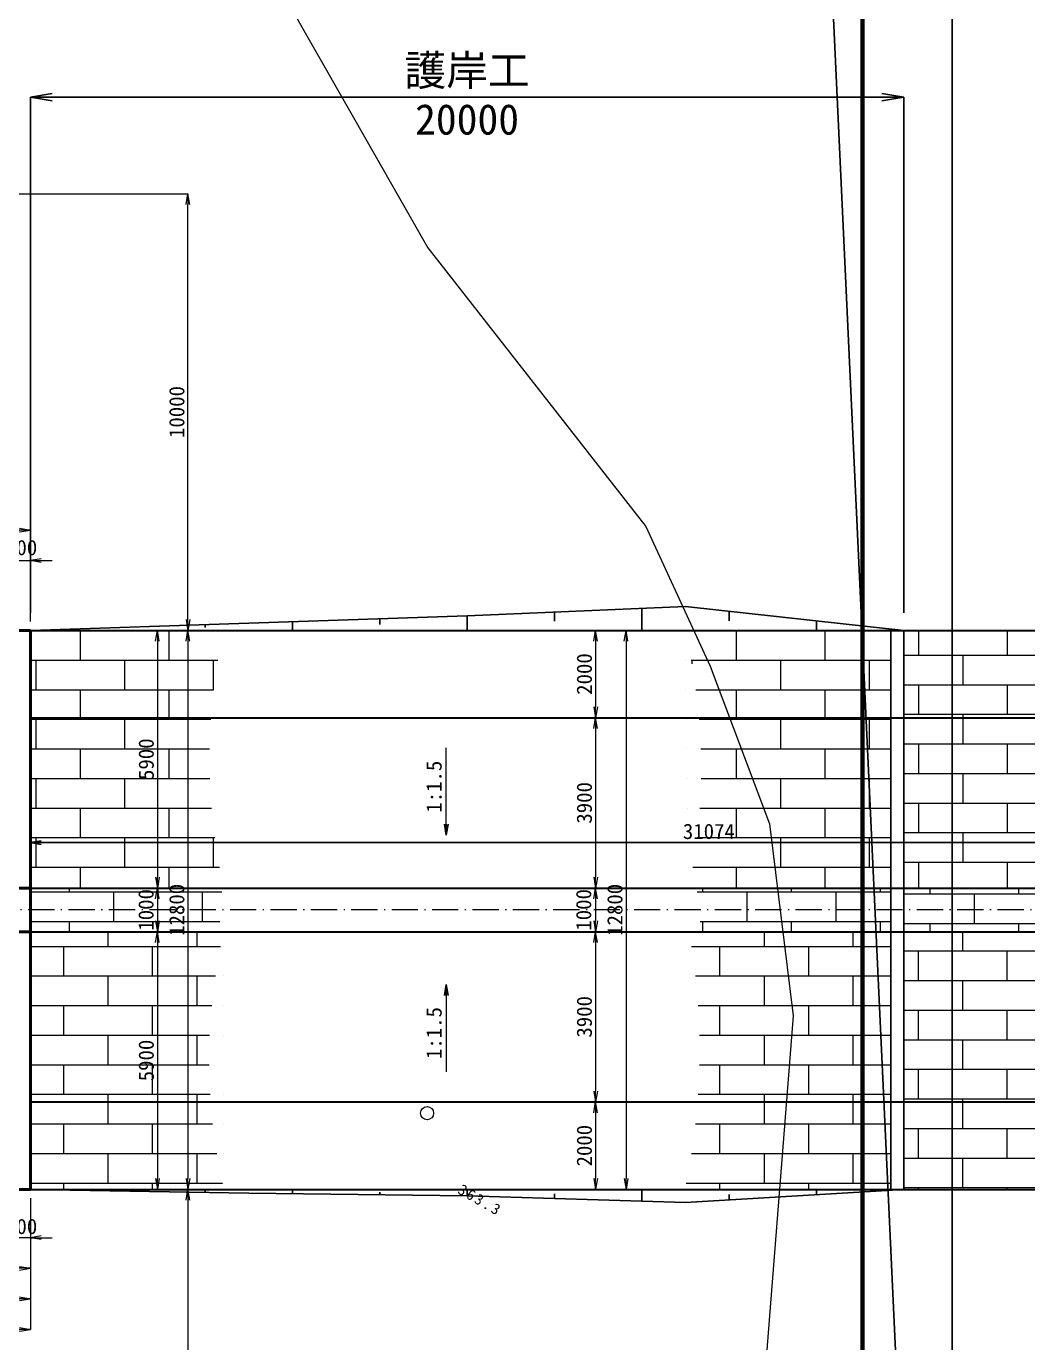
# Model space of a CAD drawing. Header units: millimetres. Extents: x 432273 to 1023813, y -32657 to 705940.
# Drawn here: x 779430 to 802360, y 395123 to 425267 of the extents above; entities that cross this region are included whole.
import ezdxf
from ezdxf.enums import TextEntityAlignment as Align

# ---------------------------------------------------------------- set-up
doc = ezdxf.new("R2010")
doc.units = ezdxf.units.MM
doc.header["$LTSCALE"] = 100
doc.header["$PDSIZE"] = 300
for name, pattern in [('56301', [0.5, 0.25, -0.25]), ('SXF_一点短鎖線', [9.25, 6, -1.5, 0.25, -1.5]), ('破線', [7.5, 6, -1.5])]:
    doc.linetypes.add(name, pattern=pattern)
doc.layers.get('Defpoints').update_dxf_attribs({"color": 153})
for name, color, linetype, lineweight in [('D-BGD', 7, 'Continuous', 13), ('D-BMK', 2, 'SXF_一点短鎖線', 13), ('D-BYP-STR1', 2, 'Continuous', 13), ('D-BYP-STR2', 6, 'Continuous', 25), ('D-BYP-STR3', 3, 'Continuous', 25), ('D-STR', 1, 'Continuous', 50), ('D-STR-DIM', 7, 'Continuous', 13), ('D-STR-HTXT', 7, 'Continuous', 13), ('D-TTL', 2, 'Continuous', 140), ('●予備設計_LP横断', 7, 'Continuous', 13)]:
    doc.layers.add(name, color=color, linetype=linetype, lineweight=lineweight)
doc.layers.add('D-WORK2', color=11, linetype='Continuous', plot=False)
doc.layers.add('D-WORK_1', color=11, linetype='Continuous', plot=False)
doc.styles.add('MS ゴシック', font='MS Gothic.ttf')
doc.styles.add('ＭＳ ゴシック', font='MS Gothic.ttf')
doc.dimstyles.new('DIM-100-F', dxfattribs={"dimscale": 100, "dimtxt": 3.5, "dimasz": 2.5, "dimexe": 0, "dimexo": 2, "dimgap": 0.8, "dimtad": 1, "dimdec": 0, "dimzin": 0, "dimdsep": 46, "dimtxsty": 'MS ゴシック', "dimblk": 'OPEN', "dimcen": 0.1, "dimclrd": 256, "dimclre": 256, "dimclrt": 256, "dimaunit": 1, "dimadec": 4, "dimazin": 0, "dimtfac": 1, "dimtdec": 0, "dimtmove": 2, "dimatfit": 3, "dimldrblk": 'OPEN', "dimfxl": 1, "dimtolj": 1, "dimtzin": 0, "dimlwd": -1, "dimlwe": -1, "dimarcsym": 2})
doc.dimstyles.new('DIM-200', dxfattribs={"dimscale": 200, "dimtxt": 3.5, "dimasz": 2.5, "dimexe": 0, "dimexo": 2, "dimgap": 0.8, "dimtad": 1, "dimdec": 0, "dimzin": 0, "dimdsep": 46, "dimtxsty": 'MS ゴシック', "dimblk": 'OPEN', "dimcen": 0.1, "dimaunit": 1, "dimadec": 4, "dimazin": 0, "dimtfac": 1, "dimtdec": 0, "dimtmove": 0, "dimatfit": 3, "dimldrblk": 'OPEN', "dimfxl": 1, "dimtolj": 1, "dimtzin": 0, "dimlwd": -1, "dimlwe": -1, "dimarcsym": 2})

# ---------------------------------------------------------------- blocks, each defined once
blk = doc.blocks.new('_Open')
at = {"color": 0, "linetype": 'ByBlock', "lineweight": -2}
for p, q in [((-1, 0.167), (0, 0)), ((-1, -0.167), (0, 0)), ((0, 0), (-1, 0))]:
    blk.add_line(p, q, dxfattribs=at)
blk = doc.blocks.new('*D251')
at = {"layer": 'D-STR-DIM', "ltscale": 0.2, "transparency": 16777216}
for p, q in [((773723, 402435), (773723, 396128)), ((779523, 398435), (779523, 396128)), ((773973, 396128), (779273, 396128))]:
    blk.add_line(p, q, dxfattribs=at)
at = {"layer": 'Defpoints', "color": 0, "ltscale": 0.2, "transparency": 16777216}
for p in [(773723, 402635), (779523, 398635), (779523, 396128)]:
    blk.add_point(p, dxfattribs=at)
at = {"layer": 'D-STR-DIM', "ltscale": 0.2, "transparency": 16777216, "xscale": 250, "yscale": 250, "zscale": 250, "rotation": 180}
blk.add_blockref('_Open', (773723, 396128), dxfattribs=at)
at = {"layer": 'D-STR-DIM', "ltscale": 0.2, "transparency": 16777216, "xscale": 250, "yscale": 250, "zscale": 250}
blk.add_blockref('_Open', (779523, 396128), dxfattribs=at)
at = {"layer": 'D-STR-DIM', "ltscale": 0.2, "transparency": 16777216, "insert": (776623, 396420), "char_height": 350, "attachment_point": 5, "style": 'MS ゴシック'}
blk.add_mtext('\\A1;川表翼壁工 5800', dxfattribs=at)
blk = doc.blocks.new('*D73')
at = {"layer": 'D-STR-DIM', "ltscale": 0.2, "transparency": 16777216}
for p, q in [((779723, 411435), (782432, 411435)), ((782432, 411185), (782432, 405785)), ((779723, 405535), (782432, 405535))]:
    blk.add_line(p, q, dxfattribs=at)
at = {"layer": 'Defpoints', "color": 0, "ltscale": 0.2, "transparency": 16777216}
for p in [(779523, 411435), (779523, 405535), (782432, 405535)]:
    blk.add_point(p, dxfattribs=at)
at = {"layer": 'D-STR-DIM', "ltscale": 0.2, "transparency": 16777216, "xscale": 250, "yscale": 250, "zscale": 250}
for p, rotation in [((782432, 411435), 90), ((782432, 405535), 270)]:
    blk.add_blockref('_Open', p, dxfattribs=dict(at, rotation=rotation))
at = {"layer": 'D-STR-DIM', "ltscale": 0.2, "transparency": 16777216, "insert": (782177, 408485), "char_height": 350, "attachment_point": 5, "rotation": 90, "style": 'MS ゴシック'}
blk.add_mtext('\\A1;5900', dxfattribs=at)
blk = doc.blocks.new('*D74')
at = {"layer": 'D-STR-DIM', "ltscale": 0.2, "transparency": 16777216}
for p, q in [((779723, 404535), (782432, 404535)), ((782432, 404285), (782432, 398885)), ((779723, 398635), (782432, 398635))]:
    blk.add_line(p, q, dxfattribs=at)
at = {"layer": 'Defpoints', "color": 0, "ltscale": 0.2, "transparency": 16777216}
for p in [(779523, 404535), (779523, 398635), (782432, 398635)]:
    blk.add_point(p, dxfattribs=at)
at = {"layer": 'D-STR-DIM', "ltscale": 0.2, "transparency": 16777216, "xscale": 250, "yscale": 250, "zscale": 250}
for p, rotation in [((782432, 404535), 90), ((782432, 398635), 270)]:
    blk.add_blockref('_Open', p, dxfattribs=dict(at, rotation=rotation))
at = {"layer": 'D-STR-DIM', "ltscale": 0.2, "transparency": 16777216, "insert": (782177, 401585), "char_height": 350, "attachment_point": 5, "rotation": 90, "style": 'MS ゴシック'}
blk.add_mtext('\\A1;5900', dxfattribs=at)
blk = doc.blocks.new('*D75')
at = {"layer": 'D-STR-DIM', "ltscale": 0.2, "transparency": 16777216}
for p, q in [((779723, 405535), (782432, 405535)), ((782432, 405285), (782432, 404785)), ((779723, 404535), (782432, 404535))]:
    blk.add_line(p, q, dxfattribs=at)
at = {"layer": 'Defpoints', "color": 0, "ltscale": 0.2, "transparency": 16777216}
for p in [(779523, 405535), (779523, 404535), (782432, 404535)]:
    blk.add_point(p, dxfattribs=at)
at = {"layer": 'D-STR-DIM', "ltscale": 0.2, "transparency": 16777216, "xscale": 250, "yscale": 250, "zscale": 250}
for p, rotation in [((782432, 405535), 90), ((782432, 404535), 270)]:
    blk.add_blockref('_Open', p, dxfattribs=dict(at, rotation=rotation))
at = {"layer": 'D-STR-DIM', "ltscale": 0.2, "transparency": 16777216, "insert": (782172, 405035), "char_height": 350, "attachment_point": 5, "rotation": 90, "style": 'MS ゴシック'}
blk.add_mtext('\\A1;1000', dxfattribs=at)
blk = doc.blocks.new('*D76')
at = {"layer": 'D-STR-DIM', "ltscale": 0.2, "transparency": 16777216}
for p, q in [((779723, 411435), (783132, 411435)), ((783132, 411185), (783132, 398885)), ((779723, 398635), (783132, 398635))]:
    blk.add_line(p, q, dxfattribs=at)
at = {"layer": 'Defpoints', "color": 0, "ltscale": 0.2, "transparency": 16777216}
for p in [(779523, 411435), (779523, 398635), (783132, 398635)]:
    blk.add_point(p, dxfattribs=at)
at = {"layer": 'D-STR-DIM', "ltscale": 0.2, "transparency": 16777216, "xscale": 250, "yscale": 250, "zscale": 250}
for p, rotation in [((783132, 411435), 90), ((783132, 398635), 270)]:
    blk.add_blockref('_Open', p, dxfattribs=dict(at, rotation=rotation))
at = {"layer": 'D-STR-DIM', "ltscale": 0.2, "transparency": 16777216, "insert": (782877, 405035), "char_height": 350, "attachment_point": 5, "rotation": 90, "style": 'MS ゴシック'}
blk.add_mtext('\\A1;12800', dxfattribs=at)
blk = doc.blocks.new('*D273')
at = {"layer": 'D-STR-DIM', "ltscale": 0.2, "transparency": 16777216}
for p, q in [((776523, 411635), (776523, 413733)), ((776773, 413733), (779273, 413733)), ((779523, 411635), (779523, 413733))]:
    blk.add_line(p, q, dxfattribs=at)
at = {"layer": 'Defpoints', "color": 0, "ltscale": 0.2, "transparency": 16777216}
for p in [(779523, 413733), (776523, 411435), (779523, 411435)]:
    blk.add_point(p, dxfattribs=at)
at = {"layer": 'D-STR-DIM', "ltscale": 0.2, "transparency": 16777216, "xscale": 250, "yscale": 250, "zscale": 250, "rotation": 180}
blk.add_blockref('_Open', (776523, 413733), dxfattribs=at)
at = {"layer": 'D-STR-DIM', "ltscale": 0.2, "transparency": 16777216, "xscale": 250, "yscale": 250, "zscale": 250}
blk.add_blockref('_Open', (779523, 413733), dxfattribs=at)
at = {"layer": 'D-STR-DIM', "ltscale": 0.2, "transparency": 16777216, "insert": (778023, 413988), "char_height": 350, "attachment_point": 5, "style": 'MS ゴシック'}
blk.add_mtext('\\A1;3000', dxfattribs=at)
blk = doc.blocks.new('*D129')
at = {"layer": 'D-STR-DIM', "ltscale": 0.2, "transparency": 16777216}
for p, q in [((778873, 413033), (778623, 413033)), ((779123, 411635), (779123, 413033)), ((779123, 413033), (779523, 413033)), ((779523, 411635), (779523, 413033)), ((779773, 413033), (780023, 413033))]:
    blk.add_line(p, q, dxfattribs=at)
at = {"layer": 'Defpoints', "color": 0, "ltscale": 0.2, "transparency": 16777216}
for p in [(779523, 413033), (779123, 411435), (779523, 411435)]:
    blk.add_point(p, dxfattribs=at)
at = {"layer": 'D-STR-DIM', "ltscale": 0.2, "transparency": 16777216, "xscale": 250, "yscale": 250, "zscale": 250}
blk.add_blockref('_Open', (779123, 413033), dxfattribs=at)
at = {"layer": 'D-STR-DIM', "ltscale": 0.2, "transparency": 16777216, "xscale": 250, "yscale": 250, "zscale": 250, "rotation": 180}
blk.add_blockref('_Open', (779523, 413033), dxfattribs=at)
at = {"layer": 'D-STR-DIM', "ltscale": 0.2, "transparency": 16777216, "insert": (779323, 413328), "char_height": 350, "attachment_point": 5, "style": 'MS ゴシック'}
blk.add_mtext('\\A1;400', dxfattribs=at)
blk = doc.blocks.new('*D132')
at = {"layer": 'D-STR-DIM', "ltscale": 0.2, "transparency": 16777216}
for p, q in [((779723, 398635), (783132, 398635)), ((783132, 398385), (783132, 388885)), ((776123, 388635), (783132, 388635))]:
    blk.add_line(p, q, dxfattribs=at)
at = {"layer": 'Defpoints', "color": 0, "ltscale": 0.2, "transparency": 16777216}
for p in [(779523, 398635), (775923, 388635), (783132, 388635)]:
    blk.add_point(p, dxfattribs=at)
at = {"layer": 'D-STR-DIM', "ltscale": 0.2, "transparency": 16777216, "xscale": 250, "yscale": 250, "zscale": 250}
for p, rotation in [((783132, 398635), 90), ((783132, 388635), 270)]:
    blk.add_blockref('_Open', p, dxfattribs=dict(at, rotation=rotation))
at = {"layer": 'D-STR-DIM', "ltscale": 0.2, "transparency": 16777216, "insert": (782877, 393635), "char_height": 350, "attachment_point": 5, "rotation": 90, "style": 'MS ゴシック'}
blk.add_mtext('\\A1;10000', dxfattribs=at)
blk = doc.blocks.new('*D133')
at = {"layer": 'D-STR-DIM', "ltscale": 0.2, "transparency": 16777216}
for p, q in [((776123, 421435), (783132, 421435)), ((783132, 411685), (783132, 421185)), ((779723, 411435), (783132, 411435))]:
    blk.add_line(p, q, dxfattribs=at)
at = {"layer": 'Defpoints', "color": 0, "ltscale": 0.2, "transparency": 16777216}
for p in [(775923, 421435), (783132, 421435), (779523, 411435)]:
    blk.add_point(p, dxfattribs=at)
at = {"layer": 'D-STR-DIM', "ltscale": 0.2, "transparency": 16777216, "xscale": 250, "yscale": 250, "zscale": 250}
for p, rotation in [((783132, 421435), 90), ((783132, 411435), 270)]:
    blk.add_blockref('_Open', p, dxfattribs=dict(at, rotation=rotation))
at = {"layer": 'D-STR-DIM', "ltscale": 0.2, "transparency": 16777216, "insert": (782877, 416435), "char_height": 350, "attachment_point": 5, "rotation": 90, "style": 'MS ゴシック'}
blk.add_mtext('\\A1;10000', dxfattribs=at)
blk = doc.blocks.new('*D134')
at = {"layer": 'D-STR-DIM', "ltscale": 0.01, "transparency": 16777216}
for p, q in [((791419, 409435), (792464, 409435)), ((792464, 409185), (792464, 405785)), ((791419, 405535), (792464, 405535))]:
    blk.add_line(p, q, dxfattribs=at)
at = {"layer": 'Defpoints', "color": 0, "ltscale": 0.01, "transparency": 16777216}
for p in [(791219, 409435), (791219, 405535), (792464, 405535)]:
    blk.add_point(p, dxfattribs=at)
at = {"layer": 'D-STR-DIM', "ltscale": 0.01, "transparency": 16777216, "xscale": 250, "yscale": 250, "zscale": 250}
for p, rotation in [((792464, 409435), 90), ((792464, 405535), 270)]:
    blk.add_blockref('_Open', p, dxfattribs=dict(at, rotation=rotation))
at = {"layer": 'D-STR-DIM', "ltscale": 0.01, "transparency": 16777216, "insert": (792209, 407485), "char_height": 350, "attachment_point": 5, "rotation": 90, "style": 'MS ゴシック'}
blk.add_mtext('\\A1;3900', dxfattribs=at)
blk = doc.blocks.new('*D135')
at = {"layer": 'D-STR-DIM', "ltscale": 0.01, "transparency": 16777216}
for p, q in [((791419, 405535), (792464, 405535)), ((792464, 405285), (792464, 404785)), ((791419, 404535), (792464, 404535))]:
    blk.add_line(p, q, dxfattribs=at)
at = {"layer": 'Defpoints', "color": 0, "ltscale": 0.01, "transparency": 16777216}
for p in [(791219, 405535), (791219, 404535), (792464, 404535)]:
    blk.add_point(p, dxfattribs=at)
at = {"layer": 'D-STR-DIM', "ltscale": 0.01, "transparency": 16777216, "xscale": 250, "yscale": 250, "zscale": 250}
for p, rotation in [((792464, 405535), 90), ((792464, 404535), 270)]:
    blk.add_blockref('_Open', p, dxfattribs=dict(at, rotation=rotation))
at = {"layer": 'D-STR-DIM', "ltscale": 0.01, "transparency": 16777216, "insert": (792194, 405035), "char_height": 350, "attachment_point": 5, "rotation": 90, "style": 'MS ゴシック'}
blk.add_mtext('\\A1;1000', dxfattribs=at)
blk = doc.blocks.new('*D136')
at = {"layer": 'D-STR-DIM', "ltscale": 0.01, "transparency": 16777216}
for p, q in [((791419, 404535), (792464, 404535)), ((792464, 404285), (792464, 400885)), ((791419, 400635), (792464, 400635))]:
    blk.add_line(p, q, dxfattribs=at)
at = {"layer": 'Defpoints', "color": 0, "ltscale": 0.01, "transparency": 16777216}
for p in [(791219, 404535), (791219, 400635), (792464, 400635)]:
    blk.add_point(p, dxfattribs=at)
at = {"layer": 'D-STR-DIM', "ltscale": 0.01, "transparency": 16777216, "xscale": 250, "yscale": 250, "zscale": 250}
for p, rotation in [((792464, 404535), 90), ((792464, 400635), 270)]:
    blk.add_blockref('_Open', p, dxfattribs=dict(at, rotation=rotation))
at = {"layer": 'D-STR-DIM', "ltscale": 0.01, "transparency": 16777216, "insert": (792209, 402585), "char_height": 350, "attachment_point": 5, "rotation": 90, "style": 'MS ゴシック'}
blk.add_mtext('\\A1;3900', dxfattribs=at)
blk = doc.blocks.new('*D137')
at = {"layer": 'D-STR-DIM', "ltscale": 0.01, "transparency": 16777216}
for p, q in [((791419, 411435), (792464, 411435)), ((792464, 411185), (792464, 409685)), ((791419, 409435), (792464, 409435))]:
    blk.add_line(p, q, dxfattribs=at)
at = {"layer": 'Defpoints', "color": 0, "ltscale": 0.01, "transparency": 16777216}
for p in [(791219, 411435), (791219, 409435), (792464, 409435)]:
    blk.add_point(p, dxfattribs=at)
at = {"layer": 'D-STR-DIM', "ltscale": 0.01, "transparency": 16777216, "xscale": 250, "yscale": 250, "zscale": 250}
for p, rotation in [((792464, 411435), 90), ((792464, 409435), 270)]:
    blk.add_blockref('_Open', p, dxfattribs=dict(at, rotation=rotation))
at = {"layer": 'D-STR-DIM', "ltscale": 0.01, "transparency": 16777216, "insert": (792209, 410435), "char_height": 350, "attachment_point": 5, "rotation": 90, "style": 'MS ゴシック'}
blk.add_mtext('\\A1;2000', dxfattribs=at)
blk = doc.blocks.new('*D138')
at = {"layer": 'D-STR-DIM', "ltscale": 0.01, "transparency": 16777216}
for p, q in [((791419, 400635), (792464, 400635)), ((792464, 400385), (792464, 398885)), ((791419, 398635), (792464, 398635))]:
    blk.add_line(p, q, dxfattribs=at)
at = {"layer": 'Defpoints', "color": 0, "ltscale": 0.01, "transparency": 16777216}
for p in [(791219, 400635), (791219, 398635), (792464, 398635)]:
    blk.add_point(p, dxfattribs=at)
at = {"layer": 'D-STR-DIM', "ltscale": 0.01, "transparency": 16777216, "xscale": 250, "yscale": 250, "zscale": 250}
for p, rotation in [((792464, 400635), 90), ((792464, 398635), 270)]:
    blk.add_blockref('_Open', p, dxfattribs=dict(at, rotation=rotation))
at = {"layer": 'D-STR-DIM', "ltscale": 0.01, "transparency": 16777216, "insert": (792209, 399635), "char_height": 350, "attachment_point": 5, "rotation": 90, "style": 'MS ゴシック'}
blk.add_mtext('\\A1;2000', dxfattribs=at)
blk = doc.blocks.new('*D139')
at = {"layer": 'D-STR-DIM', "ltscale": 0.01, "transparency": 16777216}
for p, q in [((791419, 411435), (793164, 411435)), ((793164, 411185), (793164, 398885)), ((791419, 398635), (793164, 398635))]:
    blk.add_line(p, q, dxfattribs=at)
at = {"layer": 'Defpoints', "color": 0, "ltscale": 0.01, "transparency": 16777216}
for p in [(791219, 411435), (791219, 398635), (793164, 398635)]:
    blk.add_point(p, dxfattribs=at)
at = {"layer": 'D-STR-DIM', "ltscale": 0.01, "transparency": 16777216, "xscale": 250, "yscale": 250, "zscale": 250}
for p, rotation in [((793164, 411435), 90), ((793164, 398635), 270)]:
    blk.add_blockref('_Open', p, dxfattribs=dict(at, rotation=rotation))
at = {"layer": 'D-STR-DIM', "ltscale": 0.01, "transparency": 16777216, "insert": (792909, 405035), "char_height": 350, "attachment_point": 5, "rotation": 90, "style": 'MS ゴシック'}
blk.add_mtext('\\A1;12800', dxfattribs=at)
blk = doc.blocks.new('*D278')
at = {"layer": 'D-STR-DIM', "ltscale": 0.2, "transparency": 16777216}
for p, q in [((764485, 401793), (764485, 395428)), ((779523, 398435), (779523, 395428)), ((764735, 395428), (779273, 395428))]:
    blk.add_line(p, q, dxfattribs=at)
at = {"layer": 'Defpoints', "color": 0, "ltscale": 0.2, "transparency": 16777216}
for p in [(764485, 401993), (779523, 398635), (779523, 395428)]:
    blk.add_point(p, dxfattribs=at)
at = {"layer": 'D-STR-DIM', "ltscale": 0.2, "transparency": 16777216, "xscale": 250, "yscale": 250, "zscale": 250, "rotation": 180}
blk.add_blockref('_Open', (764485, 395428), dxfattribs=at)
at = {"layer": 'D-STR-DIM', "ltscale": 0.2, "transparency": 16777216, "xscale": 250, "yscale": 250, "zscale": 250}
blk.add_blockref('_Open', (779523, 395428), dxfattribs=at)
at = {"layer": 'D-STR-DIM', "ltscale": 0.2, "transparency": 16777216, "insert": (771803, 395683), "char_height": 350, "attachment_point": 5, "style": 'MS ゴシック'}
blk.add_mtext('\\A1;15038', dxfattribs=at)
blk = doc.blocks.new('M7312')
at = {"layer": '●予備設計_LP横断', "linetype": 'Continuous', "lineweight": 20}
blk.add_circle((0, -0.001), 0.15, dxfattribs=at)
blk = doc.blocks.new('21311212131313131')
at = {"layer": 'D-BGD', "linetype": 'Continuous', "elevation": 362999.9804, "flags": 128}
blk.add_lwpolyline([(2582629.8652, -1217971.8071), (2585932.9745, -1216675.7279), (2588101.1732, -1215451.4996), (2590642.9994, -1213519.7782), (2594956.5435, -1210723.6396), (2597495.9363, -1209758.4787), (2599745.516, -1209124.8797), (2603702.4564, -1207961.0044), (2605582.3017, -1207053.1767), (2612225.4167, -1203085.8098), (2618499.4257, -1197962.1683), (2621671.4589, -1196424.4674), (2625252.3584, -1194987.471), (2629637.3756, -1194357.771), (2641461.8353, -1195042.9465), (2646409.4462, -1195601.3408), (2654684.044, -1197310.7093), (2659738.7434, -1198610.6109)], dxfattribs=at)
at = {"layer": 'Defpoints', "linetype": 'Continuous', "flags": 128}
blk.add_lwpolyline([(2358657.0594, -1194799.6502), (2527728.8742, -1199242.0985), (2831012.6992, -1178777.6202)], dxfattribs=at)
at = {"layer": 'D-BGD', "linetype": 'Continuous', "lineweight": 20, "xscale": 1000, "yscale": 1000, "zscale": 1000, "rotation": 61.30205960440028}
blk.add_blockref('M7312', (2632036.8766, -1202688.2834, 363287.9804), dxfattribs=at)
at = {"layer": 'D-BGD', "linetype": 'Continuous', "insert": (2633850.1388, -1201970.8732, 363287.9804), "char_height": 250, "attachment_point": 7, "rotation": 61.3020596, "line_spacing_factor": 0.722892, "style": 'MS ゴシック'}
blk.add_mtext('\\T1.284;363.3', dxfattribs=at)
blk = doc.blocks.new('*D140')
at = {"layer": 'D-WORK2', "ltscale": 0.01, "transparency": 16777216}
for p, q in [((779523, 405235), (779523, 406574)), ((810347, 406574), (779773, 406574)), ((810597, 405235), (810597, 406574))]:
    blk.add_line(p, q, dxfattribs=at)
at = {"layer": 'Defpoints', "color": 0, "ltscale": 0.01, "transparency": 16777216}
for p in [(779523, 406574), (779523, 405035), (810597, 405035)]:
    blk.add_point(p, dxfattribs=at)
at = {"layer": 'D-WORK2', "ltscale": 0.01, "transparency": 16777216, "xscale": 250, "yscale": 250, "zscale": 250, "rotation": 180}
blk.add_blockref('_Open', (779523, 406574), dxfattribs=at)
at = {"layer": 'D-WORK2', "ltscale": 0.01, "transparency": 16777216, "xscale": 250, "yscale": 250, "zscale": 250}
blk.add_blockref('_Open', (810597, 406574), dxfattribs=at)
at = {"layer": 'D-WORK2', "ltscale": 0.01, "transparency": 16777216, "insert": (795060, 406829), "char_height": 350, "attachment_point": 5, "style": 'MS ゴシック'}
blk.add_mtext('\\A1;31074', dxfattribs=at)
blk = doc.blocks.new('*D151')
at = {"layer": 'D-STR-DIM', "ltscale": 1500, "transparency": 16777216}
for p, q in [((776523, 398435), (776523, 396828)), ((779523, 398435), (779523, 396828)), ((779273, 396828), (776773, 396828))]:
    blk.add_line(p, q, dxfattribs=at)
at = {"layer": 'Defpoints', "color": 0, "ltscale": 1500, "transparency": 16777216}
for p in [(776523, 398635), (779523, 398635), (776523, 396828)]:
    blk.add_point(p, dxfattribs=at)
at = {"layer": 'D-STR-DIM', "ltscale": 1500, "transparency": 16777216, "xscale": 250, "yscale": 250, "zscale": 250, "rotation": 180}
blk.add_blockref('_Open', (776523, 396828), dxfattribs=at)
at = {"layer": 'D-STR-DIM', "ltscale": 1500, "transparency": 16777216, "xscale": 250, "yscale": 250, "zscale": 250}
blk.add_blockref('_Open', (779523, 396828), dxfattribs=at)
at = {"layer": 'D-STR-DIM', "ltscale": 1500, "transparency": 16777216, "insert": (778023, 397083), "char_height": 350, "attachment_point": 5, "style": 'MS ゴシック'}
blk.add_mtext('\\A1;3000', dxfattribs=at)
blk = doc.blocks.new('*D152')
at = {"layer": 'D-STR-DIM', "ltscale": 1500, "transparency": 16777216}
for p, q in [((779123, 398435), (779123, 397528)), ((779523, 398435), (779523, 397528)), ((778873, 397528), (778623, 397528)), ((779523, 397528), (779123, 397528)), ((779773, 397528), (780023, 397528))]:
    blk.add_line(p, q, dxfattribs=at)
at = {"layer": 'Defpoints', "color": 0, "ltscale": 1500, "transparency": 16777216}
for p in [(779123, 398635), (779523, 398635), (779123, 397528)]:
    blk.add_point(p, dxfattribs=at)
at = {"layer": 'D-STR-DIM', "ltscale": 1500, "transparency": 16777216, "xscale": 250, "yscale": 250, "zscale": 250}
blk.add_blockref('_Open', (779123, 397528), dxfattribs=at)
at = {"layer": 'D-STR-DIM', "ltscale": 1500, "transparency": 16777216, "xscale": 250, "yscale": 250, "zscale": 250, "rotation": 180}
blk.add_blockref('_Open', (779523, 397528), dxfattribs=at)
at = {"layer": 'D-STR-DIM', "ltscale": 1500, "transparency": 16777216, "insert": (779323, 397783), "char_height": 350, "attachment_point": 5, "style": 'MS ゴシック'}
blk.add_mtext('\\A1;400', dxfattribs=at)
blk = doc.blocks.new('*D228')
at = {"layer": 'D-WORK_1', "color": 0, "transparency": 16777216}
for p, q in [((779523, 411835), (779523, 423642)), ((780023, 423642), (799023, 423642)), ((799523, 411835), (799523, 423642))]:
    blk.add_line(p, q, dxfattribs=at)
at = {"layer": 'Defpoints', "color": 0, "transparency": 16777216}
for p in [(799523, 423642), (779523, 411435), (799523, 411435)]:
    blk.add_point(p, dxfattribs=at)
at = {"layer": 'D-WORK_1', "color": 0, "transparency": 16777216, "xscale": 500, "yscale": 500, "zscale": 500, "rotation": 180}
blk.add_blockref('_Open', (779523, 423642), dxfattribs=at)
at = {"layer": 'D-WORK_1', "color": 0, "transparency": 16777216, "xscale": 500, "yscale": 500, "zscale": 500}
blk.add_blockref('_Open', (799523, 423642), dxfattribs=at)
at = {"layer": 'D-WORK_1', "color": 0, "transparency": 16777216, "char_height": 700, "attachment_point": 5, "style": 'MS ゴシック'}
for s, insert in [('\\A1;{\\C256;護岸工', (789523, 424220)), ('\\A1;20000}', (789523, 423132))]:
    blk.add_mtext(s, dxfattribs=dict(at, insert=insert))

msp = doc.modelspace()

# ---------------------------------------------------------------- hatches: boundary and pattern name
at = {"layer": 'D-BYP-STR1', "ltscale": 0.01}
h = msp.add_hatch(dxfattribs=at)
h.set_pattern_fill('AR-BRSTD', color=256, scale=10, angle=180)
h.set_pattern_definition([(180, (-414154.35, 1327299.95), (4e-07, -677.418), []), (270, (-414154.4, 1327299.9), (1016, -677.418), [677.418, -677.418])])
edge = h.paths.add_edge_path()
edge.add_line((779522.9, 411434.8), (783954.6, 411434.8))
edge.add_arc((796893.9, 408484.8), 13271.3, 167.15675, 192.84325)
edge.add_line((783954.6, 405534.8), (779522.9, 405534.8))
edge.add_line((779522.9, 405534.8), (779522.9, 411434.8))
h = msp.add_hatch(dxfattribs=at)
h.set_pattern_fill('AR-BRSTD', color=256, scale=10, angle=180)
h.set_pattern_definition([(180, (-441802.9, 1327299.95), (4e-07, -677.418), []), (270, (-441802.9, 1327299.9), (1016, -677.418), [677.418, -677.418])])
edge = h.paths.add_edge_path()
edge.add_line((799222.9, 411434.8), (794508.6, 411434.8))
edge.add_arc((781453.4, 408277), 13431.6, -11.78029, 13.59774, ccw=False)
edge.add_line((794602.1, 405534.8), (799222.9, 405534.8))
edge.add_line((799222.9, 405534.8), (799222.9, 411434.8))
h = msp.add_hatch(dxfattribs=at)
h.set_pattern_fill('AR-BRSTD', color=256, scale=10, angle=180)
h.set_pattern_definition([(180, (51067.3, 1166865.2), (4e-07, -677.418), []), (270, (51067.3, 1166865.2), (1016, -677.418), [677.418, -677.418])])
edge = h.paths.add_edge_path()
edge.add_line((805522.9, 411434.8), (805522.9, 405534.8))
edge.add_line((804222.9, 405534.8), (799522.9, 405534.8))
edge.add_line((799522.9, 405534.8), (799522.9, 411434.8))
edge.add_line((799522.9, 411434.8), (804222.9, 411434.8))
h = msp.add_hatch(dxfattribs=at)
h.set_pattern_fill('AR-BRSTD', color=256, scale=10, angle=180)
h.set_pattern_definition([(180, (60067.3, 1166865.2), (4e-07, -677.418), []), (270, (60067.3, 1166865.2), (1016, -677.418), [677.418, -677.418])])
edge = h.paths.add_edge_path()
edge.add_line((779522.9, 404534.8), (783954.6, 404534.8))
edge.add_arc((784840.7, 405034.8), 1017.4, 150.56417, 209.43583, ccw=False)
edge.add_line((783954.6, 405534.8), (779522.9, 405532.8))
edge.add_line((779522.9, 405532.8), (779522.9, 404534.8))
h = msp.add_hatch(dxfattribs=at)
h.set_pattern_fill('AR-BRSTD', color=256, scale=10, angle=180)
h.set_pattern_definition([(180, (48155.2, 1166865.2), (4e-07, -677.418), []), (270, (48155.2, 1166865.2), (1016, -677.418), [677.418, -677.418])])
edge = h.paths.add_edge_path()
edge.add_line((799222.9, 404535.8), (794799.4, 404534.8))
edge.add_arc((793581.9, 404983.2), 1297.4, -20.21808, 25.16157)
edge.add_line((794756.2, 405534.8), (799222.9, 405533.8))
edge.add_line((799222.9, 405533.8), (799222.9, 404535.8))
h = msp.add_hatch(dxfattribs=at)
h.set_pattern_fill('AR-BRSTD', color=256, scale=10, angle=180)
h.set_pattern_definition([(180, (51328.3, 1166820.75), (4e-07, -677.418), []), (270, (51328.3, 1166820.8), (1016, -677.418), [677.418, -677.418])])
edge = h.paths.add_edge_path()
edge.add_line((805522.9, 405534.8), (805522.9, 404534.8))
edge.add_line((804222.9, 404534.8), (799522.9, 404534.8))
edge.add_line((799522.9, 404534.8), (799522, 405534.8))
edge.add_line((799522, 405534.8), (804222.9, 405534.8))
at = {"layer": 'D-BYP-STR1'}
h = msp.add_hatch(dxfattribs=at)
h.set_pattern_fill('AR-BRSTD', color=256, scale=10)
h.set_pattern_definition([(3e-08, (1508762, 1070776.3), (-4e-07, 677.418), []), (90, (1508762, 1070776.3), (-1016, 677.418), [677.418, -677.418])])
edge = h.paths.add_edge_path()
edge.add_line((779522.9, 398634.8), (783954.6, 398634.8))
edge.add_arc((796540, 401584.8), 12926.5, 166.80807, 193.19193, ccw=False)
edge.add_line((783954.6, 404534.8), (779522.9, 404534.8))
edge.add_line((779522.9, 404534.8), (779522.9, 398634.8))
h = msp.add_hatch(dxfattribs=at)
h.set_pattern_fill('AR-BRSTD', color=256, scale=10)
h.set_pattern_definition([(3e-08, (1481113.4, 1070776.3), (-4e-07, 677.418), []), (90, (1481113.4, 1070776.3), (-1016, 677.418), [677.418, -677.418])])
edge = h.paths.add_edge_path()
edge.add_line((799222.9, 398634.8), (794508.6, 398634.8))
edge.add_arc((779772.7, 401819.3), 15076, -12.19433, 10.37688)
edge.add_line((794602.1, 404534.8), (799222.9, 404534.8))
edge.add_line((799222.9, 404534.8), (799222.9, 398634.8))
h = msp.add_hatch(dxfattribs=at)
h.set_pattern_fill('AR-BRSTD', color=256, scale=10)
h.set_pattern_definition([(3e-08, (51067.3, 1166865.2), (-4e-07, 677.418), []), (90, (51067.3, 1166865.2), (-1016, 677.418), [677.418, -677.418])])
edge = h.paths.add_edge_path()
edge.add_line((805522.9, 404534.8), (805522.9, 398634.8))
edge.add_line((804222.9, 398634.8), (799522.9, 398634.8))
edge.add_line((799522.9, 398634.8), (799522.9, 404534.8))
edge.add_line((799522.9, 404534.8), (804222.9, 404534.8))

# ---------------------------------------------------------------- linework, layer by layer
at = {"layer": 'D-BMK', "linetype": 'SXF_一点短鎖線'}
msp.add_line((810597.2, 405034.8, 354000), (729800.3, 405034.8, 354000), dxfattribs=at)
at = {"layer": 'D-BYP-STR2'}
for p, q in [((789522.9, 411768.8, 354000), (789522.9, 411434.8, 354000)), ((791522.9, 411855.2, 354000), (791522.9, 411645, 354000)), ((793522.9, 411941.6, 354000), (793522.9, 411434.8, 354000)), ((795522.9, 411874.8, 354000), (795522.9, 411654.8, 354000)), ((783522.9, 411568.4, 354000), (783522.9, 411501.6, 354000)), ((785522.9, 411635.2, 354000), (785522.9, 411434.8, 354000)), ((787522.9, 411702, 354000), (787522.9, 411568.4, 354000)), ((797522.9, 411654.8, 354000), (797522.9, 411434.8, 354000)), ((783522.9, 398598.2, 354000), (783522.9, 398561.7, 354000)), ((785522.9, 398634.8, 354000), (785522.9, 398531.7, 354000)), ((787522.9, 398571.5, 354000), (787522.9, 398508.2, 354000)), ((789522.9, 398634.8, 354000), (789522.9, 398484.8, 354000)), ((791522.9, 398529.8, 354000), (791522.9, 398424.8, 354000)), ((793522.9, 398634.8, 354000), (793522.9, 398364.8, 354000)), ((795522.9, 398514.8, 354000), (795522.9, 398394.8, 354000)), ((797522.9, 398634.8, 354000), (797522.9, 398514.8, 354000))]:
    msp.add_line(p, q, dxfattribs=at)
for points in [[(779522.9, 411434.8, 354000), (789522.9, 411768.8, 354000), (794522.9, 411984.8, 354000), (799522.9, 411434.8, 354000)], [(779522.9, 398634.8, 354000), (784522.9, 398543.4, 716400), (789522.9, 398484.8, 354000), (794522.9, 398334.8, 354000), (799522.9, 398634.8, 716400)]]:
    msp.add_polyline3d(points, dxfattribs=at)
at = {"layer": 'D-BYP-STR3', "lineweight": 30}
for p, q in [((779522.9, 411434.8, 354000), (819822.9, 411434.8, 354000)), ((779522.9, 409434.8, 354000), (819822.9, 409434.8, 354000)), ((779522.9, 405534.8, 354000), (819822.9, 405534.8, 354000)), ((779522.9, 404534.8, 354000), (819822.9, 404534.8, 354000)), ((779522.9, 400634.8, 354000), (819822.9, 400634.8, 354000)), ((779522.9, 398634.8, 354000), (819822.9, 398634.8, 354000))]:
    msp.add_line(p, q, dxfattribs=at)
at = {"layer": 'D-BYP-STR3'}
for p, q in [((779522.9, 411434.8, 354000), (779522.9, 398634.8, 354000)), ((799222.9, 411434.8, 354000), (799222.9, 398634.8, 354000)), ((799522.9, 411434.8, 354000), (799522.9, 398634.8, 354000))]:
    msp.add_line(p, q, dxfattribs=at)
at = {"layer": 'D-STR', "linetype": '破線', "ltscale": 100}
for p, q in [((779122.9, 411434.8, 354000), (779522.9, 411434.8, 354000)), ((779522.9, 398634.8, 354000), (779122.9, 398634.8, 354000))]:
    msp.add_line(p, q, dxfattribs=at)
at = {"layer": 'D-STR'}
for p, q in [((779522.9, 398634.8, 354000), (779522.9, 411434.8, 354000)), ((773722.9, 405534.8, 354000), (779522.9, 405534.8, 354000)), ((773722.9, 404534.8, 354000), (779522.9, 404534.8, 354000))]:
    msp.add_line(p, q, dxfattribs=at)
at = {"layer": 'D-TTL', "elevation": 354000}
msp.add_lwpolyline([(718577.1, 377464.7), (718577.1, 432464.7), (798577.1, 432464.7), (798577.1, 377464.7)], close=True, dxfattribs=at)
at = {"layer": 'Defpoints', "color": 1, "elevation": 354000}
msp.add_lwpolyline([(800627.1, 434664.7), (716527.1, 434664.7), (716527.1, 375264.7), (800627.1, 375264.7)], close=True, dxfattribs=at)

# ---------------------------------------------------------------- block references
at = {"layer": 'D-BGD', "linetype": '56301', "rotation": 268.807065034117}
msp.add_blockref('21311212131313131', (2045832.1, 3006806.9, 354000), dxfattribs=at)

# ---------------------------------------------------------------- texts
at = {"layer": 'D-STR-HTXT', "style": 'ＭＳ ゴシック'}
for p in [(789045.3, 407855.6, 354000), (789045.3, 402214, 354000)]:
    msp.add_text('1:1.5', height=350, rotation=90, dxfattribs=at).set_placement(p, align=Align.BOTTOM_CENTER)

# ---------------------------------------------------------------- dimensions: what is measured, and where the dimension line sits
at = {"layer": 'D-STR-DIM', "ltscale": 0.2}
for base, p1, p2, picture, middle in [((783131.5, 421434.8, 354000), (779522.9, 411434.8, 354000), (775922.9, 421434.8, 354000), '*D133', (782876.5, 416434.8, 354000)), ((782431.5, 405534.8, 354000), (779522.9, 411434.8, 354000), (779522.9, 405534.8, 354000), '*D73', (782176.5, 408484.8, 354000)), ((783131.5, 398634.8, 354000), (779522.9, 411434.8, 354000), (779522.9, 398634.8, 354000), '*D76', (782876.5, 405034.8, 354000)), ((782431.5, 398634.8, 354000), (779522.9, 404534.8, 354000), (779522.9, 398634.8, 354000), '*D74', (782176.5, 401584.8, 354000)), ((783131.5, 388634.8, 354000), (779522.9, 398634.8, 354000), (775922.9, 388634.8, 354000), '*D132', (782876.5, 393634.8, 354000))]:
    dim = msp.add_linear_dim(base=base, p1=p1, p2=p2, angle=90, dimstyle='DIM-100-F', dxfattribs=at)
    dim.commit()
    dim.dimension.update_dxf_attribs({"geometry": picture, "text_midpoint": middle})
for base, p1, picture, middle in [((779522.9, 413733.1, 354000), (776522.9, 411434.8, 354000), '*D273', (778022.9, 413988.1, 354000)), ((779522.9, 413033.1, 354000), (779122.9, 411434.8, 354000), '*D129', (779322.9, 413328.1, 354000))]:
    dim = msp.add_linear_dim(base=base, p1=p1, p2=(779522.9, 411434.8, 354000), dimstyle='DIM-100-F', dxfattribs=at)
    dim.commit()
    dim.dimension.update_dxf_attribs({"geometry": picture, "text_midpoint": middle})
at = {"layer": 'D-STR-DIM', "ltscale": 0.01}
for base, p1, p2, picture, middle in [((792464.1, 409434.8, 354000), (791218.7, 411434.8, 354000), (791218.7, 409434.8, 354000), '*D137', (792209.1, 410434.8, 354000)), ((793164.1, 398634.8, 354000), (791218.7, 411434.8, 354000), (791218.7, 398634.8, 354000), '*D139', (792909.1, 405034.8, 354000)), ((792464.1, 405534.8, 354000), (791218.7, 409434.8, 354000), (791218.7, 405534.8, 354000), '*D134', (792209.1, 407484.8, 354000)), ((792464.1, 400634.8, 354000), (791218.7, 404534.8, 354000), (791218.7, 400634.8, 354000), '*D136', (792209.1, 402584.8, 354000)), ((792464.1, 398634.8, 354000), (791218.7, 400634.8, 354000), (791218.7, 398634.8, 354000), '*D138', (792209.1, 399634.8, 354000))]:
    dim = msp.add_linear_dim(base=base, p1=p1, p2=p2, angle=90, dimstyle='DIM-100-F', dxfattribs=at)
    dim.commit()
    dim.dimension.update_dxf_attribs({"geometry": picture, "text_midpoint": middle})
at = {"layer": 'D-STR-DIM', "ltscale": 0.2}
dim = msp.add_linear_dim(base=(782431.5, 404534.8, 354000), p1=(779522.9, 405534.8, 354000), p2=(779522.9, 404534.8, 354000), angle=90, dimstyle='DIM-100-F', dxfattribs=at)
dim.commit()
dim.dimension.update_dxf_attribs({"geometry": '*D75', "text_midpoint": (782171.7, 405034.8, 354000), "dimtype": 160})
at = {"layer": 'D-STR-DIM', "ltscale": 0.01}
dim = msp.add_linear_dim(base=(792464.1, 404534.8, 354000), p1=(791218.7, 405534.8, 354000), p2=(791218.7, 404534.8, 354000), angle=90, dimstyle='DIM-100-F', dxfattribs=at)
dim.commit()
dim.dimension.update_dxf_attribs({"geometry": '*D135', "text_midpoint": (792193.8, 405034.8, 354000), "dimtype": 160})
at = {"layer": 'D-STR-DIM', "ltscale": 0.2}
dim = msp.add_linear_dim(base=(779522.9, 396128, 354000), p1=(773722.9, 402634.8, 354000), p2=(779522.9, 398634.8, 354000), text='川表翼壁工 <>', dimstyle='DIM-100-F', dxfattribs=at)
dim.commit()
dim.dimension.update_dxf_attribs({"geometry": '*D251', "text_midpoint": (776622.9, 396420.3, 354000)})
dim = msp.add_linear_dim(base=(779522.9, 395428, 354000), p1=(764484.9, 401992.8, 354000), p2=(779522.9, 398634.8, 354000), dimstyle='DIM-100-F', dxfattribs=at)
dim.commit()
dim.dimension.update_dxf_attribs({"geometry": '*D278', "text_midpoint": (771802.9, 395683, 354000), "dimtype": 160})
at = {"layer": 'D-STR-DIM', "ltscale": 1500}
dim = msp.add_linear_dim(base=(776522.9, 396828, 354000), p1=(779522.9, 398634.8, 354000), p2=(776522.9, 398634.8, 354000), dimstyle='DIM-100-F', dxfattribs=at)
dim.commit()
dim.dimension.update_dxf_attribs({"geometry": '*D151', "text_midpoint": (778022.9, 397083, 354000)})
dim = msp.add_linear_dim(base=(779122.9, 397528, 354000), p1=(779522.9, 398634.8, 354000), p2=(779122.9, 398634.8, 354000), dimstyle='DIM-100-F', dxfattribs=at)
dim.commit()
dim.dimension.update_dxf_attribs({"geometry": '*D152', "text_midpoint": (779322.9, 397783, 354000), "dimtype": 160})
at = {"layer": 'D-WORK2', "ltscale": 0.01}
dim = msp.add_linear_dim(base=(779522.9, 406573.9, 354000), p1=(810597.2, 405034.8, 354000), p2=(779522.9, 405034.8, 354000), dimstyle='DIM-100-F', dxfattribs=at)
dim.commit()
dim.dimension.update_dxf_attribs({"geometry": '*D140', "text_midpoint": (795060.1, 406828.9, 354000)})
at = {"layer": 'D-WORK_1'}
dim = msp.add_aligned_dim(p1=(779522.9, 411434.8, 354000), p2=(799522.9, 411434.8, 354000), distance=12207.6, text='{\\C256;護岸工\\X<>}', dimstyle='DIM-200', dxfattribs=at)
dim.commit()
dim.dimension.update_dxf_attribs({"geometry": '*D228', "text_midpoint": (789522.9, 423642.3, 354000)})

# ---------------------------------------------------------------- leaders
at = {"layer": 'D-STR-HTXT'}
for points in [[(789045.3, 406743.7, 354000), (789045.3, 408743.7, 354000)], [(789045.3, 403325.9, 354000), (789045.3, 401325.9, 354000)]]:
    msp.add_leader(points, dimstyle='DIM-100-F', override={"dimtad": 0}, dxfattribs=at)

doc.saveas('drawing.dxf')
